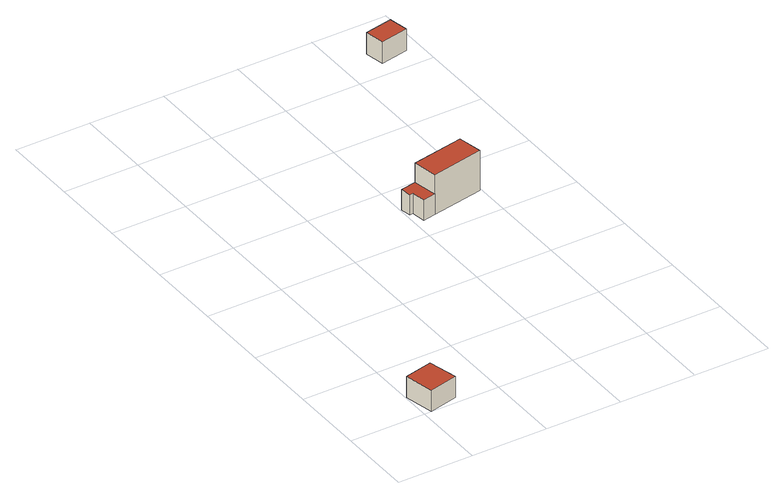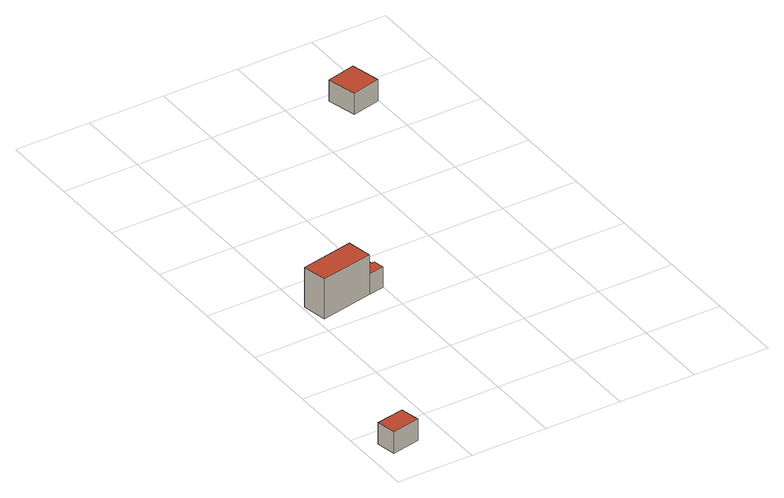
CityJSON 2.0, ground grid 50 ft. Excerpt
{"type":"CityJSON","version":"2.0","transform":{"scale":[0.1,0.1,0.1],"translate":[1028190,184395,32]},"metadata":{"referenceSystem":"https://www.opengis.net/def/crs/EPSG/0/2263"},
"CityObjects":{
"building1":{"type":"Building","attributes":{"name":"Bldg_4511012571","BIN":"4507480"},"geometry":[{"type":"MultiSurface","lod":"2","boundaries":[[[0,1,2,3]],[[4,5,6,7]],[[0,3,7,6]],[[1,0,6,5]],[[2,1,5,4]],[[3,2,4,7]]],"semantics":{"surfaces":[{"type":"RoofSurface","BIN":"4507480"},{"type":"GroundSurface"},{"type":"WallSurface"}],"values":[0,1,2,2,2,2]}}]},
"building2":{"type":"Building","attributes":{"name":"Bldg_4210003386","BIN":"4248489"},"geometry":[{"type":"MultiSurface","lod":"2","boundaries":[[[8,9,10,11,12,13,14,15]],[[16,17,18,19,20,21]],[[22,23,24,25]],[[21,24,23,16]],[[23,22,15,14]],[[17,16,14,13]],[[18,17,13,12]],[[19,18,12,11]],[[20,19,11,10]],[[21,20,10,9]],[[25,24,9,8]],[[22,25,8,15]]],"semantics":{"surfaces":[{"type":"GroundSurface"},{"type":"RoofSurface","BIN":"4248489"},{"type":"WallSurface"}],"values":[0,1,1,2,2,2,2,2,2,2,2,2]}}]},
"building3":{"type":"Building","attributes":{"name":"Bldg_4511009814","BIN":"4589155"},"geometry":[{"type":"MultiSurface","lod":"2","boundaries":[[[26,27,28,29]],[[30,31,32,33]],[[26,29,33,32]],[[27,26,32,31]],[[28,27,31,30]],[[29,28,30,33]]],"semantics":{"surfaces":[{"type":"RoofSurface","BIN":"4589155"},{"type":"GroundSurface"},{"type":"WallSurface"}],"values":[0,1,2,2,2,2]}}]}
},
"vertices":[
[192,241,149],[3,198,149],[48,3,149],[237,47,149],[48,3,4],[3,198,4],[192,241,4],[237,47,4],
[1489,1724,8],[1141,1657,8],[1057,1641,8],[1040,1733,8],[1019,1729,8],[1005,1800,8],[1110,1820,8],[1458,1887,8],[1110,1820,148],[1005,1800,148],[1019,1729,148],[1040,1733,148],[1057,1641,148],[1141,1657,148],[1458,1887,280],[1110,1820,280],[1141,1657,280],[1489,1724,280],
[1873,3255,164],[1688,3219,164],[1713,3090,164],[1898,3125,164],[1713,3090,18],[1688,3219,18],[1873,3255,18],[1898,3125,18]
]}
